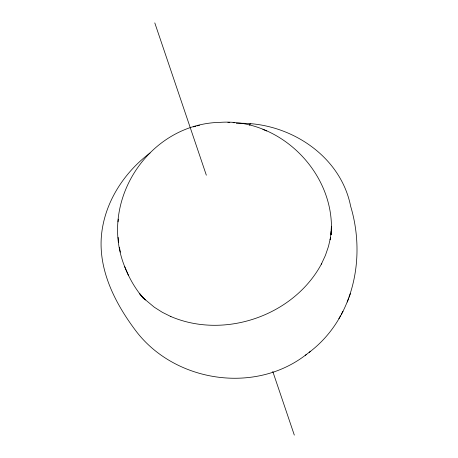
<?xml version="1.0" encoding="UTF-8"?>
<svg xmlns="http://www.w3.org/2000/svg" width="458" height="458" viewBox="0 0 458 458"><rect width="100%" height="100%" fill="white"/><g stroke="black" fill="none" stroke-linecap="round" stroke-linejoin="round"><path stroke-width="0.69" d="M331.26 229.968L331.38 226.252L331.111 234.399L331.226 230.746L330.172 239.752L330.556 237.387L328.478 246.45L325.415 255.387L321.39 264.1L321.722 263.459C294.128 315.625 224.317 339.796 170.267 316.283L170.914 316.587L162.292 312.282L154.289 307.209L143.589 298.272L145.346 299.944L139.261 293.263L143.675 298.524M331.134 234.891C336.149 174.384 281.069 118.181 220.395 122.343C147.465 123.563 96.02 204.411 126.517 270.896M118.307 219.124L118.061 221.838M309.144 352.374C353.582 318.785 366.188 257.963 350.645 206.26C340.38 154.42 287.177 121.055 236.225 123.379M347.273 302.045L348.595 298.519M349.036 297.305L350.404 293.658M249.215 125.28L250.062 123.969L250.864 124.204M338.863 318.734L340.466 315.865M341.302 314.337L342.985 311.331M150.064 152.989C123.03 173.25 103.199 204.606 101.207 238.801C99.363 273.065 116.452 305.343 136.616 331.867C175.809 382.424 255.558 394.246 306.391 354.463M305.188 355.391L310.501 351.332M193.448 126.895L195.915 126.225M197.232 125.87L199.533 125.24M233.076 122.658L234.507 122.744M227.895 122.332L229.796 122.441M266.722 130.971L262.886 129.402M141.602 296.12L142.438 297.082M143.52 298.456C135.396 288.969 129.042 278.029 124.587 266.367M126.574 270.999L128.435 275.373M154.793 22.9L206.34 175.191M272.779 371.478L294.317 435.1M119.395 247.268L120.362 252.152M118.147 237.313L118.656 242.293"/></g></svg>
